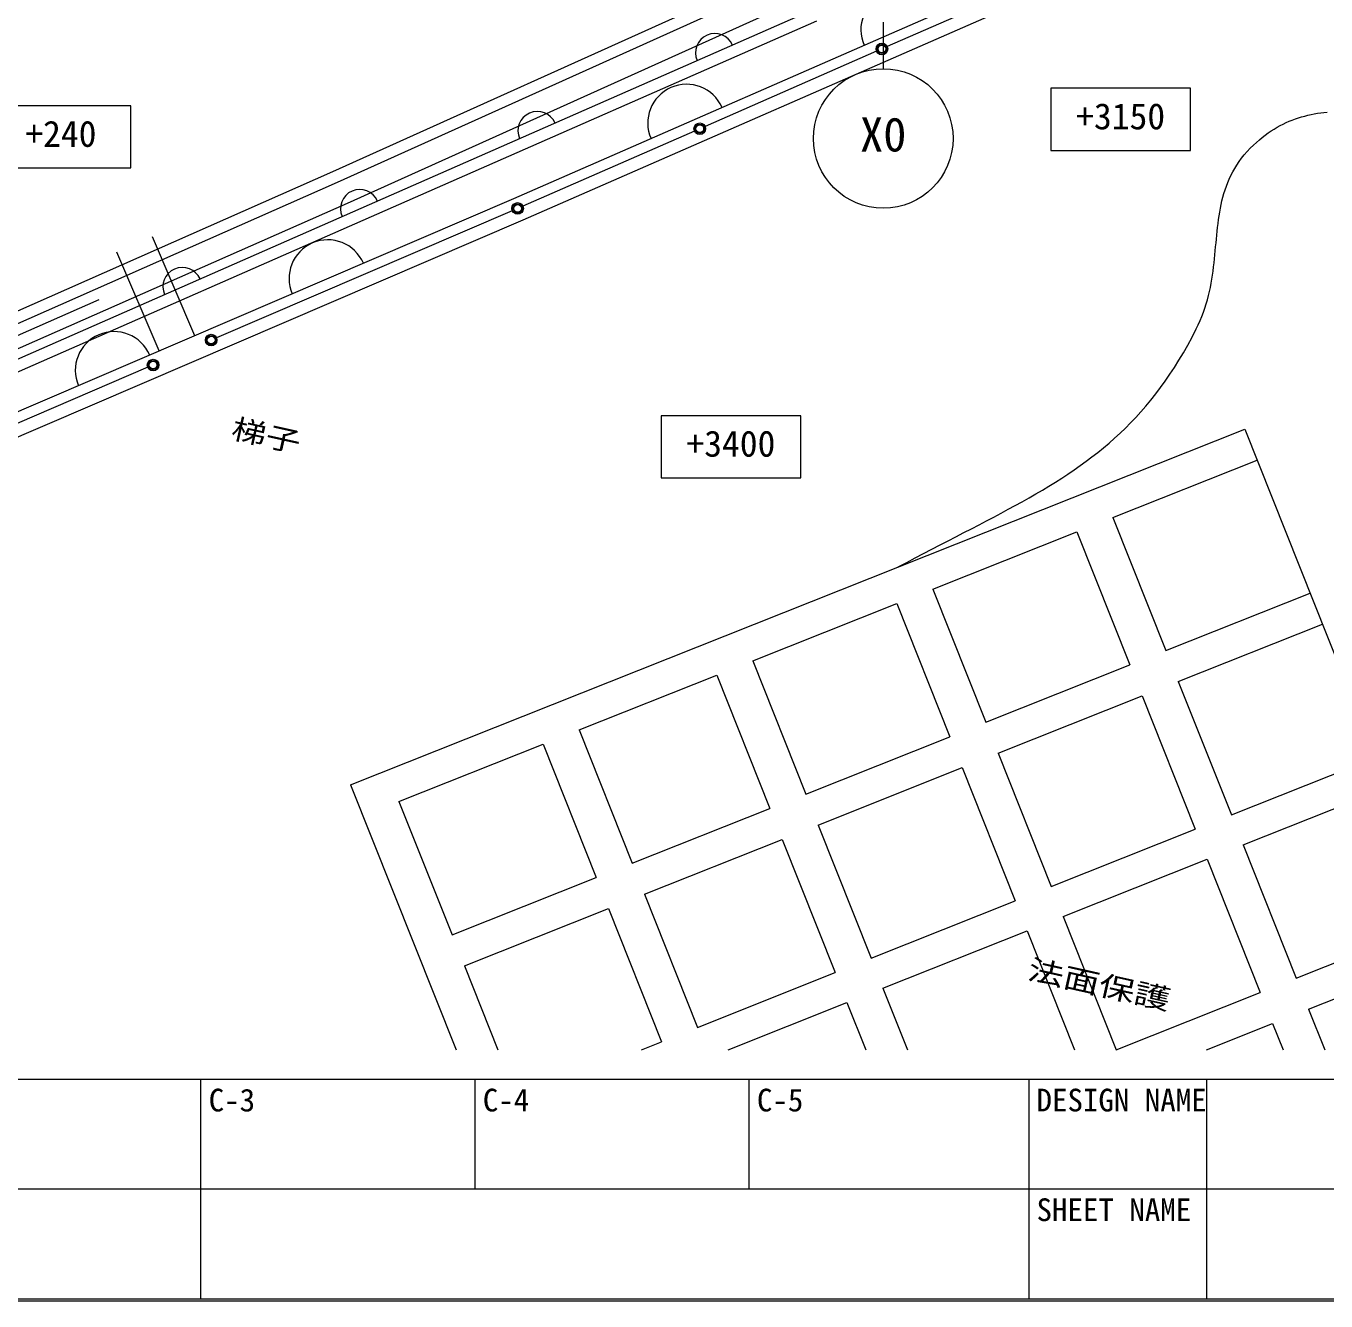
# Model space of a CAD drawing. Units: millimetres, scale not verified. Extents: x -56617 to 56645, y -39182 to 40051.
# Drawn here: x -927 to 15838, y -39182 to -22740 of the extents above; entities that cross this region are included whole.
import ezdxf
from ezdxf.enums import TextEntityAlignment as Align

# ---------------------------------------------------------------- set-up
doc = ezdxf.new("R2010")
doc.units = ezdxf.units.MM
doc.header["$LTSCALE"] = 200
for name, color, linetype, lineweight in [('0-2_仕上', 4, 'Continuous', 9), ('0-8_寸法文字', 4, 'Continuous', 9), ('3-4_その他1', 4, 'Continuous', 18), ('3-F_太線', 3, 'Continuous', 18), ('F-0_F-0ﾚｲﾔ', 7, 'Continuous', 18)]:
    doc.layers.add(name, color=color, linetype=linetype, lineweight=lineweight)
doc.styles.add('ＭＳ ゴシック', font='')
doc.styles.get('ＭＳ ゴシック').set_extended_font_data('MS Gothic')

msp = doc.modelspace()

# ---------------------------------------------------------------- linework, layer by layer
at = {"layer": '0-2_仕上'}
for p, q in [((12571.3, -21812.3), (5359.4, -24968.9)), ((3029.5, -24617.6), (8915.8, -21964.2)), ((3090.6, -24754.5), (8977, -22101.2)), ((12391.1, -22038.8), (10179.6, -23006.7)), ((12461.7, -22187.7), (5479.7, -25243.8)), ((9099.5, -22375), (3212.8, -25028.5)), ((9211, -22535.6), (-2454.6, -27660.3)), ((-2393.5, -27797.3), (9271.4, -22672.9)), ((10042.2, -23066.9), (7830.8, -24034.8)), ((7693.4, -24095), (5481.9, -25063)), ((-2637.1, -27119.7), (3029.5, -24617.6)), ((-2576.7, -27257), (3090.6, -24754.5)), ((5359.4, -24968.9), (-2185.9, -28210)), ((3212.8, -25028.5), (-2455.8, -27531.6)), ((5344.3, -25122.6), (1530, -26761.1)), ((5479.7, -25243.8), (-2067.5, -28485.7)), ((1250.7, -26733.8), (704, -25461.2)), ((791.2, -26931.2), (244.6, -25658.6)), ((10.2, -26271.1), (-2276.8, -27280.9)), ((643.1, -27142), (-1943.9, -28253.3)), ((3259.6, -32526), (14789.4, -27937.5)), ((14789.4, -27937.5), (17974.8, -35941.6)), ((13090.1, -29076.6), (14948.4, -28337)), ((13090.1, -29076.6), (13774.2, -30795.4)), ((10767.3, -30001), (12625.6, -29261.4)), ((12625.6, -29261.4), (13309.7, -30980.3)), ((10767.3, -30001), (11451.4, -31719.8)), ((13774.2, -30795.4), (15632.5, -30055.9)), ((8444.5, -30925.4), (10302.8, -30185.8)), ((10302.8, -30185.8), (10986.8, -31904.7)), ((13933.2, -31195), (15791.5, -30455.4)), ((8444.5, -30925.4), (9128.6, -32644.3)), ((11451.4, -31719.8), (13309.7, -30980.3)), ((6206, -31816.2), (7980, -31110.3)), ((7980, -31110.3), (8664, -32829.1)), ((13933.2, -31195), (14617.3, -32913.8)), ((11610.4, -32119.4), (13468.7, -31379.8)), ((13468.7, -31379.8), (14152.7, -33098.7)), ((6206, -31816.2), (6890.1, -33535.1)), ((3883.2, -32740.7), (5741.4, -32001.1)), ((5741.4, -32001.1), (6425.5, -33720)), ((9128.6, -32644.3), (10986.8, -31904.7)), ((11610.4, -32119.4), (12294.5, -33838.3)), ((14617.3, -32913.8), (16475.5, -32174.3)), ((9287.6, -33043.8), (11145.8, -32304.3)), ((11145.8, -32304.3), (11829.9, -34023.1)), ((3259.6, -32526), (4618.9, -35941.6)), ((14770.5, -33298.9), (16628.8, -32559.3)), ((3883.2, -32740.7), (4567.3, -34459.5)), ((6890.1, -33535.1), (8664, -32829.1)), ((9287.6, -33043.8), (9971.7, -34762.7)), ((12294.5, -33838.3), (14152.7, -33098.7)), ((7049.1, -33934.6), (8823, -33228.7)), ((8823, -33228.7), (9507.1, -34947.5)), ((14770.5, -33298.9), (15454.6, -35017.7)), ((12447.7, -34223.3), (14305.9, -33483.7)), ((14305.9, -33483.7), (14990, -35202.6)), ((4567.3, -34459.5), (6425.5, -33720)), ((7049.1, -33934.6), (7733.1, -35653.5)), ((9971.7, -34762.7), (11829.9, -34023.1)), ((4726.3, -34859.1), (6584.5, -34119.5)), ((6584.5, -34119.5), (7268.6, -35838.4)), ((12447.7, -34223.3), (13131.5, -35941.6)), ((15454.6, -35017.7), (17312.8, -34278.2)), ((10124.9, -35147.7), (11983.1, -34408.2)), ((11983.1, -34408.2), (12593.4, -35941.6)), ((15613.6, -35417.3), (17471.8, -34677.7)), ((4726.3, -34859.1), (5157.1, -35941.6)), ((7733.1, -35653.5), (9507.1, -34947.5)), ((10124.9, -35147.7), (10440.8, -35941.6)), ((13133.3, -35941.6), (14990, -35202.6)), ((8130.1, -35941.6), (9660.3, -35332.6)), ((9660.3, -35332.6), (9902.7, -35941.6)), ((15613.6, -35417.3), (15822.2, -35941.6)), ((14296.2, -35941.6), (15149, -35602.2)), ((15149, -35602.2), (15284.1, -35941.6)), ((7009.4, -35941.6), (7268.6, -35838.4))]:
    msp.add_line(p, q, dxfattribs=at)
for centre, radius in [((10110.9, -23036.8), 75), ((10110.9, -23036.8), 60), ((10110.9, -23036.8), 50), ((7762.1, -24064.9), 75), ((7762.1, -24064.9), 60), ((7762.1, -24064.9), 50), ((5413.2, -25093), 75), ((5413.2, -25093), 60), ((5413.2, -25093), 50), ((1461.1, -26790.7), 75), ((1461.1, -26790.7), 60), ((1461.1, -26790.7), 50), ((712, -27112.4), 75), ((712, -27112.4), 60), ((712, -27112.4), 50)]:
    msp.add_circle(centre, radius, dxfattribs=at)
for centre, radius, start, end in [((10339.5, -22789.1), 500, 23.63924, 203.63924), ((7956, -23086.9), 250, 23.7159, 203.7159), ((7591.2, -23992.1), 500, 23.63924, 203.63924), ((5667.1, -24092.4), 250, 23.7159, 203.7159), ((3378.2, -25097.9), 250, 23.7159, 203.7159), ((2965, -25997.5), 500, 23.24595, 203.24595), ((1089.3, -26103.4), 250, 23.7159, 203.7159), ((208.5, -27181.5), 500, 23.24595, 203.24595)]:
    msp.add_arc(centre, radius, start, end, dxfattribs=at)
at = {"layer": '0-8_寸法文字'}
for p, q in [((15324.5, -23986.6), (15363.8, -23969.4)), ((15363.8, -23969.4), (15403.3, -23953.4)), ((15403.3, -23953.4), (15443, -23938.7)), ((15443, -23938.7), (15482.9, -23925.2)), ((15482.9, -23925.2), (15523.1, -23912.8)), ((15523.1, -23912.8), (15563.5, -23901.6)), ((15563.5, -23901.6), (15604.2, -23891.4)), ((15604.2, -23891.4), (15645.1, -23882.2)), ((15645.1, -23882.2), (15686.2, -23874)), ((15686.2, -23874), (15727.7, -23866.6)), ((15727.7, -23866.6), (15769.4, -23860.2)), ((15769.4, -23860.2), (15811.4, -23854.6)), ((15811.4, -23854.6), (15853.6, -23849.7)), ((15054.6, -24147.7), (15092.6, -24120)), ((15092.6, -24120), (15130.9, -24094)), ((15130.9, -24094), (15169.2, -24069.6)), ((15169.2, -24069.6), (15207.8, -24046.6)), ((15207.8, -24046.6), (15246.5, -24025.2)), ((15246.5, -24025.2), (15285.4, -24005.2)), ((15285.4, -24005.2), (15324.5, -23986.6)), ((14861.3, -24317.5), (14903.8, -24275.5)), ((14903.8, -24275.5), (14941.3, -24240.9)), ((14941.3, -24240.9), (14978.9, -24208.1)), ((14978.9, -24208.1), (15016.7, -24177)), ((15016.7, -24177), (15054.6, -24147.7)), ((14717.8, -24489.7), (14749.9, -24446)), ((14749.9, -24446), (14784.4, -24402.7)), ((14784.4, -24402.7), (14821.5, -24359.9)), ((14821.5, -24359.9), (14861.3, -24317.5)), ((14611.9, -24668.3), (14635.2, -24623)), ((14635.2, -24623), (14660.5, -24578.2)), ((14660.5, -24578.2), (14688, -24533.7)), ((14688, -24533.7), (14717.8, -24489.7)), ((14536.8, -24852.8), (14553.1, -24806.1)), ((14553.1, -24806.1), (14570.9, -24759.8)), ((14570.9, -24759.8), (14590.5, -24713.9)), ((14590.5, -24713.9), (14611.9, -24668.3)), ((14496.7, -24994.8), (14508.8, -24947.1)), ((14508.8, -24947.1), (14522.1, -24899.8)), ((14522.1, -24899.8), (14536.8, -24852.8)), ((14459.4, -25188.6), (14467.3, -25139.7)), ((14467.3, -25139.7), (14476.1, -25091.1)), ((14476.1, -25091.1), (14485.9, -25042.8)), ((14485.9, -25042.8), (14496.7, -24994.8)), ((14439.9, -25336.9), (14445.8, -25287.2)), ((14445.8, -25287.2), (14452.3, -25237.7)), ((14452.3, -25237.7), (14459.4, -25188.6)), ((14424.4, -25487.7), (14429.3, -25437.2)), ((14429.3, -25437.2), (14434.4, -25386.9)), ((14434.4, -25386.9), (14439.9, -25336.9)), ((14405.2, -25692.1), (14410.2, -25640.7)), ((14410.2, -25640.7), (14415, -25589.4)), ((14415, -25589.4), (14419.7, -25538.5)), ((14419.7, -25538.5), (14424.4, -25487.7)), ((14388.2, -25847.6), (14394.3, -25795.6)), ((14394.3, -25795.6), (14400, -25743.7)), ((14400, -25743.7), (14405.2, -25692.1)), ((14365.8, -26004.9), (14374, -25952.3)), ((14374, -25952.3), (14381.5, -25899.9)), ((14381.5, -25899.9), (14388.2, -25847.6)), ((14335.1, -26163.7), (14346.4, -26110.6)), ((14346.4, -26110.6), (14356.6, -26057.7)), ((14356.6, -26057.7), (14365.8, -26004.9)), ((14293.3, -26323.7), (14308.6, -26270.2)), ((14308.6, -26270.2), (14322.5, -26216.9)), ((14322.5, -26216.9), (14335.1, -26163.7)), ((14215.3, -26538.8), (14237.5, -26484.9)), ((14237.5, -26484.9), (14257.8, -26431.1)), ((14257.8, -26431.1), (14276.4, -26377.3)), ((14276.4, -26377.3), (14293.3, -26323.7)), ((14110.5, -26752.5), (14165, -26646.9)), ((14165, -26646.9), (14191.2, -26592.8)), ((14191.2, -26592.8), (14215.3, -26538.8)), ((14055.1, -26854.6), (14110.5, -26752.5)), ((13941.8, -27049.4), (13998.9, -26953.6)), ((13998.9, -26953.6), (14055.1, -26854.6)), ((13824.8, -27232), (13883.8, -27142.2)), ((13883.8, -27142.2), (13941.8, -27049.4)), ((13704.1, -27403.3), (13765, -27319)), ((13765, -27319), (13824.8, -27232)), ((13579.6, -27564), (13642.3, -27484.9)), ((13642.3, -27484.9), (13704.1, -27403.3)), ((13451, -27715.1), (13515.8, -27640.7)), ((13515.8, -27640.7), (13579.6, -27564)), ((13318.4, -27857.3), (13385.2, -27787.3)), ((13385.2, -27787.3), (13451, -27715.1)), ((13111.5, -28055.9), (13181.5, -27991.5)), ((13181.5, -27991.5), (13250.5, -27925.4)), ((13250.5, -27925.4), (13318.4, -27857.3)), ((12968.1, -28179.5), (13040.3, -28118.5)), ((13040.3, -28118.5), (13111.5, -28055.9)), ((12744.4, -28354.1), (12820.1, -28297.2)), ((12820.1, -28297.2), (12894.7, -28239.1)), ((12894.7, -28239.1), (12968.1, -28179.5)), ((12510.3, -28517.9), (12589.5, -28464.3)), ((12589.5, -28464.3), (12667.6, -28409.8)), ((12667.6, -28409.8), (12744.4, -28354.1)), ((12265.1, -28673.9), (12348.1, -28622.6)), ((12348.1, -28622.6), (12429.8, -28570.7)), ((12429.8, -28570.7), (12510.3, -28517.9)), ((11920.4, -28874.3), (12008.5, -28824.7)), ((12008.5, -28824.7), (12095.4, -28774.8)), ((12095.4, -28774.8), (12180.9, -28724.6)), ((12180.9, -28724.6), (12265.1, -28673.9)), ((11648.1, -29022.6), (11740.2, -28973.1)), ((11740.2, -28973.1), (11831, -28923.7)), ((11831, -28923.7), (11920.4, -28874.3)), ((11363.4, -29172.2), (11459.7, -29122)), ((11459.7, -29122), (11554.6, -29072.1)), ((11554.6, -29072.1), (11648.1, -29022.6)), ((10964, -29378.5), (11066, -29325.9)), ((11066, -29325.9), (11166.6, -29274)), ((11166.6, -29274), (11265.7, -29222.8)), ((11265.7, -29222.8), (11363.4, -29172.2)), ((10649, -29542), (10755.5, -29486.4)), ((10755.5, -29486.4), (10860.5, -29432)), ((10860.5, -29432), (10964, -29378.5)), ((10320.4, -29716), (10431.5, -29656.7)), ((10431.5, -29656.7), (10541, -29598.7)), ((10541, -29598.7), (10649, -29542))]:
    msp.add_line(p, q, dxfattribs=at)
at = {"layer": '3-4_その他1', "color": 7}
for points in [[(12291.3, -24344.1), (14091.3, -24344.1), (14091.3, -23544.1), (12291.3, -23544.1)], [(-1375.8, -24570), (424.2, -24570), (424.2, -23770), (-1375.8, -23770)], [(7265, -28565.7), (9065, -28565.7), (9065, -27765.7), (7265, -27765.7)]]:
    msp.add_lwpolyline(points, close=True, dxfattribs=at)
at = {"layer": '3-F_太線'}
msp.add_line((10128.5, -22690.8), (10128.5, -23290.8), dxfattribs=at)
at = {"layer": '3-F_太線', "color": 7}
msp.add_circle((10128.5, -24190.8), 900, dxfattribs=at)
at = {"layer": 'F-0_F-0ﾚｲﾔ'}
for p, q in [((56616.6, -36325.7), (-56588.3, -36325.7)), ((1329.2, -39153.7), (1329.2, -36325.7)), ((4864.2, -37739.7), (4864.2, -36325.7)), ((8399.2, -37739.7), (8399.2, -36325.7)), ((12004.9, -36325.7), (12004.9, -39153.7)), ((14295.8, -36325.7), (14295.8, -39153.7)), ((37527.6, -37739.7), (-5811.5, -37739.7)), ((-56616.6, -39181.9), (56644.8, -39181.9)), ((-56588.3, -39153.7), (56616.6, -39153.7))]:
    msp.add_line(p, q, dxfattribs=at)

# ---------------------------------------------------------------- texts
at = {"layer": '0-2_仕上', "style": 'ＭＳ ゴシック'}
for s, width, p in [('梯子', 1.25, (1686.5, -28127.7)), ('法面保護', 1.3, (11955.1, -35101.6))]:
    msp.add_text(s, height=263.9, rotation=347.417, dxfattribs=dict(at, width=width)).set_placement(p, align=Align.BOTTOM_LEFT)
at = {"layer": '3-4_その他1', "style": 'ＭＳ ゴシック'}
for s, p in [('+3150', (12616.3, -24174.1)), ('+240', (-935.8, -24400)), ('+3400', (7590, -28395.7))]:
    msp.add_text(s, height=337.2, dxfattribs=at).set_placement(p, align=Align.BOTTOM_LEFT)
at = {"layer": '3-F_太線', "color": 7, "style": 'ＭＳ ゴシック'}
msp.add_text('X0', height=439.9, dxfattribs=at).set_placement((9828.5, -24490.8), align=Align.BOTTOM_LEFT)
at = {"layer": 'F-0_F-0ﾚｲﾔ', "style": 'ＭＳ ゴシック'}
for s, p in [('C-3', (1429.2, -36825.7)), ('C-4', (4964.2, -36825.7)), ('C-5', (8499.2, -36825.7)), ('DESIGN NAME', (12104.9, -36825.7)), ('SHEET NAME', (12104.9, -38239.7))]:
    msp.add_text(s, height=293.3, dxfattribs=at).set_placement(p, align=Align.BOTTOM_LEFT)

doc.saveas('drawing.dxf')
